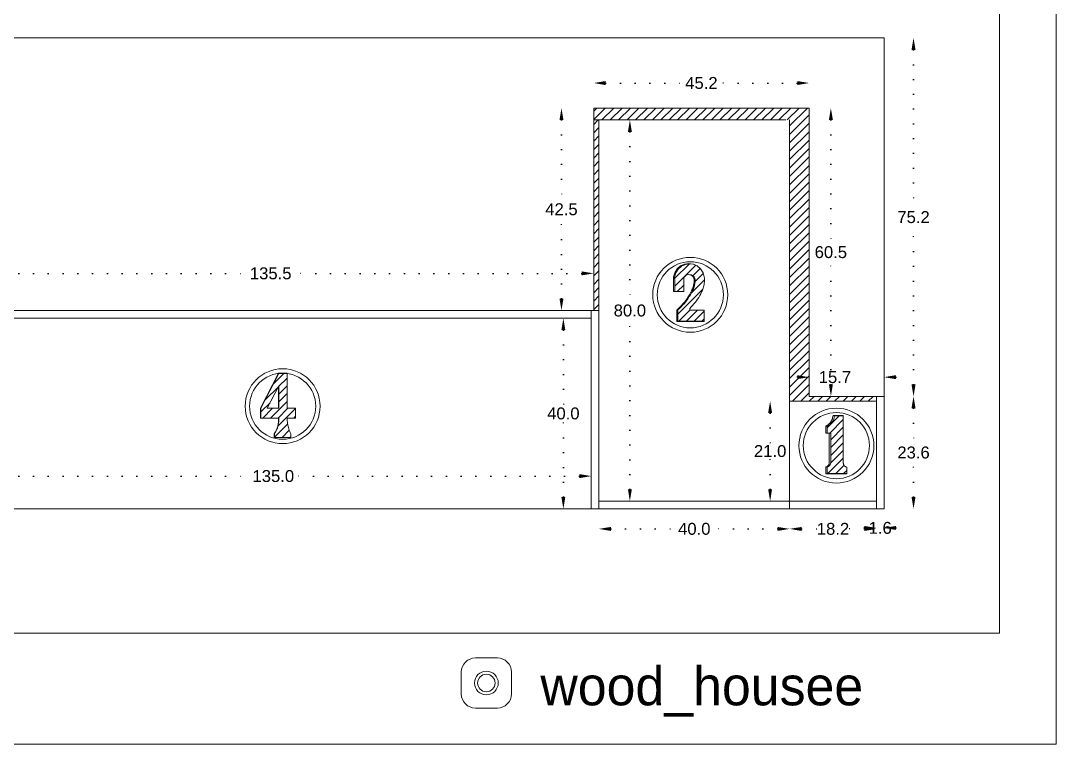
# Model space of a CAD drawing. Header units: inches. Extents: x 104 to 9740, y 936 to 6735.
# Drawn here: x 3100.3 to 3317.5, y 1988.3 to 2140.1 of the extents above; entities that cross this region are included whole.
import ezdxf

# ---------------------------------------------------------------- set-up
doc = ezdxf.new("R2010")
doc.units = ezdxf.units.IN
doc.header["$MEASUREMENT"] = 0
doc.linetypes.add('ACAD_ISO07W100', pattern=[3, 0, -3])
doc.styles.get("Standard").update_dxf_attribs({"font": 'arial.ttf'})
doc.dimstyles.new('Copy of Standard', dxfattribs={"dimtxt": 2.5, "dimasz": 2.5, "dimexe": 0.18, "dimexo": 0.0625, "dimgap": 0.09, "dimtad": 0, "dimtih": 1, "dimtoh": 1, "dimdec": 1, "dimzin": 0, "dimdsep": 46, "dimtxsty": 'Standard', "dimcen": 0.09, "dimse1": 1, "dimse2": 1, "dimadec": 0, "dimazin": 0, "dimtfac": 1, "dimtdec": 1, "dimtix": 1, "dimtofl": 0, "dimtmove": 0, "dimatfit": 3, "dimfxl": 1, "dimtolj": 1, "dimtzin": 0, "dimarcsym": 0})

# ---------------------------------------------------------------- blocks, each defined once
blk = doc.blocks.new('*D300')
at = {"color": 0, "linetype": 'ACAD_ISO07W100', "lineweight": -2, "transparency": 16777216}
for p, q in [((3287.59, 2134.01), (3287.59, 2100.28)), ((3287.59, 2063.81), (3287.59, 2097.54))]:
    blk.add_line(p, q, dxfattribs=at)
at = {"color": 0, "transparency": 16777216}
for points in [[(3287.17, 2134.01), (3288.01, 2134.01), (3287.59, 2136.51)], [(3287.17, 2063.81), (3288.01, 2063.81), (3287.59, 2061.31)]]:
    blk.add_solid(points, dxfattribs=at)
at = {"layer": 'Defpoints', "color": 0, "transparency": 16777216}
for p in [(3281.4, 2136.51), (3281.4, 2061.31), (3287.59, 2061.31)]:
    blk.add_point(p, dxfattribs=at)
at = {"color": 0, "lineweight": 20, "transparency": 16777216, "insert": (3287.59, 2098.91), "char_height": 2.5, "attachment_point": 5}
blk.add_mtext('\\A1;75.2', dxfattribs=at)
blk = doc.blocks.new('*D295')
at = {"color": 0, "linetype": 'ACAD_ISO07W100', "lineweight": -2, "transparency": 16777216}
for p, q in [((3263.2, 2065.33), (3260.7, 2065.33)), ((3283.9, 2065.33), (3286.4, 2065.33))]:
    blk.add_line(p, q, dxfattribs=at)
at = {"color": 0, "transparency": 16777216}
for points in [[(3263.2, 2065.75), (3263.2, 2064.92), (3265.7, 2065.33)], [(3283.9, 2065.75), (3283.9, 2064.92), (3281.4, 2065.33)]]:
    blk.add_solid(points, dxfattribs=at)
at = {"layer": 'Defpoints', "color": 0, "transparency": 16777216}
for p in [(3281.4, 2065.33), (3265.7, 2061.31), (3281.4, 2061.31)]:
    blk.add_point(p, dxfattribs=at)
at = {"color": 0, "lineweight": 20, "transparency": 16777216, "insert": (3271.1, 2065.33), "char_height": 2.5, "attachment_point": 5}
blk.add_mtext('\\A1;15.7', dxfattribs=at)
blk = doc.blocks.new('*D301')
at = {"color": 0, "linetype": 'ACAD_ISO07W100', "lineweight": -2, "transparency": 16777216}
for p, q in [((3270.25, 2119.31), (3270.25, 2092.93)), ((3270.25, 2063.81), (3270.25, 2090.19))]:
    blk.add_line(p, q, dxfattribs=at)
at = {"color": 0, "transparency": 16777216}
for points in [[(3269.84, 2119.31), (3270.67, 2119.31), (3270.25, 2121.81)], [(3269.84, 2063.81), (3270.67, 2063.81), (3270.25, 2061.31)]]:
    blk.add_solid(points, dxfattribs=at)
at = {"layer": 'Defpoints', "color": 0, "transparency": 16777216}
for p in [(3265.7, 2121.81), (3265.7, 2061.31), (3270.25, 2061.31)]:
    blk.add_point(p, dxfattribs=at)
at = {"color": 0, "lineweight": 20, "transparency": 16777216, "insert": (3270.25, 2091.56), "char_height": 2.5, "attachment_point": 5}
blk.add_mtext('\\A1;60.5', dxfattribs=at)
blk = doc.blocks.new('*D302')
at = {"color": 0, "linetype": 'ACAD_ISO07W100', "lineweight": -2, "transparency": 16777216}
for p, q in [((3223, 2127.06), (3239.72, 2127.06)), ((3263.2, 2127.06), (3246.47, 2127.06))]:
    blk.add_line(p, q, dxfattribs=at)
at = {"color": 0, "transparency": 16777216}
for points in [[(3223, 2127.47), (3223, 2126.64), (3220.5, 2127.06)], [(3263.2, 2127.47), (3263.2, 2126.64), (3265.7, 2127.06)]]:
    blk.add_solid(points, dxfattribs=at)
at = {"layer": 'Defpoints', "color": 0, "transparency": 16777216}
for p in [(3220.5, 2127.06), (3220.5, 2121.81), (3265.7, 2121.81)]:
    blk.add_point(p, dxfattribs=at)
at = {"color": 0, "lineweight": 20, "transparency": 16777216, "insert": (3243.1, 2127.06), "char_height": 2.5, "attachment_point": 5}
blk.add_mtext('\\A1;45.2', dxfattribs=at)
blk = doc.blocks.new('*D303')
at = {"color": 0, "linetype": 'ACAD_ISO07W100', "lineweight": -2, "transparency": 16777216}
for p, q in [((3213.74, 2119.31), (3213.74, 2101.93)), ((3213.74, 2081.81), (3213.74, 2099.19))]:
    blk.add_line(p, q, dxfattribs=at)
at = {"color": 0, "transparency": 16777216}
for points in [[(3213.33, 2119.31), (3214.16, 2119.31), (3213.74, 2121.81)], [(3213.33, 2081.81), (3214.16, 2081.81), (3213.74, 2079.31)]]:
    blk.add_solid(points, dxfattribs=at)
at = {"layer": 'Defpoints', "color": 0, "transparency": 16777216}
for p in [(3213.74, 2121.81), (3220.5, 2121.81), (3220.5, 2079.31)]:
    blk.add_point(p, dxfattribs=at)
at = {"color": 0, "lineweight": 20, "transparency": 16777216, "insert": (3213.74, 2100.56), "char_height": 2.5, "attachment_point": 5}
blk.add_mtext('\\A1;42.5', dxfattribs=at)
blk = doc.blocks.new('*D310')
at = {"color": 0, "linetype": 'ACAD_ISO07W100', "lineweight": -2, "transparency": 16777216}
for p, q in [((3087.5, 2087.11), (3148.55, 2087.11)), ((3218, 2087.11), (3156.95, 2087.11))]:
    blk.add_line(p, q, dxfattribs=at)
at = {"color": 0, "transparency": 16777216}
for points in [[(3087.5, 2087.53), (3087.5, 2086.7), (3085, 2087.11)], [(3218, 2087.53), (3218, 2086.7), (3220.5, 2087.11)]]:
    blk.add_solid(points, dxfattribs=at)
at = {"layer": 'Defpoints', "color": 0, "transparency": 16777216}
for p in [(3220.5, 2087.11), (3085, 2079.31), (3220.5, 2079.31)]:
    blk.add_point(p, dxfattribs=at)
at = {"color": 0, "lineweight": 20, "transparency": 16777216, "insert": (3152.75, 2087.11), "char_height": 2.5, "attachment_point": 5}
blk.add_mtext('\\A1;135.5', dxfattribs=at)
blk = doc.blocks.new('*D311')
at = {"color": 0, "linetype": 'ACAD_ISO07W100', "lineweight": -2, "transparency": 16777216}
for p, q in [((3228.09, 2116.81), (3228.09, 2080.68)), ((3228.09, 2041.81), (3228.09, 2077.94))]:
    blk.add_line(p, q, dxfattribs=at)
at = {"color": 0, "transparency": 16777216}
for points in [[(3227.68, 2116.81), (3228.51, 2116.81), (3228.09, 2119.31)], [(3227.68, 2041.81), (3228.51, 2041.81), (3228.09, 2039.31)]]:
    blk.add_solid(points, dxfattribs=at)
at = {"layer": 'Defpoints', "color": 0, "transparency": 16777216}
for p in [(3220.5, 2119.31), (3221.6, 2039.31), (3228.09, 2039.31)]:
    blk.add_point(p, dxfattribs=at)
at = {"color": 0, "lineweight": 20, "transparency": 16777216, "insert": (3228.09, 2079.31), "char_height": 2.5, "attachment_point": 5}
blk.add_mtext('\\A1;80.0', dxfattribs=at)
blk = doc.blocks.new('*D312')
at = {"color": 0, "linetype": 'ACAD_ISO07W100', "lineweight": -2, "transparency": 16777216}
for p, q in [((3224.1, 2033.49), (3238.22, 2033.49)), ((3259.1, 2033.49), (3244.98, 2033.49))]:
    blk.add_line(p, q, dxfattribs=at)
at = {"color": 0, "transparency": 16777216}
for points in [[(3224.1, 2033.9), (3224.1, 2033.07), (3221.6, 2033.49)], [(3259.1, 2033.9), (3259.1, 2033.07), (3261.6, 2033.49)]]:
    blk.add_solid(points, dxfattribs=at)
at = {"layer": 'Defpoints', "color": 0, "transparency": 16777216}
for p in [(3221.6, 2037.71), (3261.6, 2037.71), (3261.6, 2033.49)]:
    blk.add_point(p, dxfattribs=at)
at = {"color": 0, "lineweight": 20, "transparency": 16777216, "insert": (3241.6, 2033.49), "char_height": 2.5, "attachment_point": 5}
blk.add_mtext('\\A1;40.0', dxfattribs=at)
blk = doc.blocks.new('*D313')
at = {"color": 0, "linetype": 'ACAD_ISO07W100', "lineweight": -2, "transparency": 16777216}
for p, q in [((3264.1, 2033.49), (3267.49, 2033.49)), ((3277.3, 2033.49), (3273.9, 2033.49))]:
    blk.add_line(p, q, dxfattribs=at)
at = {"color": 0, "transparency": 16777216}
for points in [[(3264.1, 2033.9), (3264.1, 2033.07), (3261.6, 2033.49)], [(3277.3, 2033.9), (3277.3, 2033.07), (3279.8, 2033.49)]]:
    blk.add_solid(points, dxfattribs=at)
at = {"layer": 'Defpoints', "color": 0, "transparency": 16777216}
for p in [(3261.6, 2037.71), (3279.8, 2037.71), (3279.8, 2033.49)]:
    blk.add_point(p, dxfattribs=at)
at = {"color": 0, "lineweight": 20, "transparency": 16777216, "insert": (3270.7, 2033.49), "char_height": 2.5, "attachment_point": 5}
blk.add_mtext('\\A1;18.2', dxfattribs=at)
blk = doc.blocks.new('*D314')
at = {"color": 0, "linetype": 'ACAD_ISO07W100', "lineweight": -2, "transparency": 16777216}
for p, q in [((3277.3, 2033.69), (3274.8, 2033.69)), ((3283.9, 2033.69), (3286.4, 2033.69))]:
    blk.add_line(p, q, dxfattribs=at)
at = {"color": 0, "transparency": 16777216}
for points in [[(3277.3, 2034.11), (3277.3, 2033.28), (3279.8, 2033.69)], [(3283.9, 2034.11), (3283.9, 2033.28), (3281.4, 2033.69)]]:
    blk.add_solid(points, dxfattribs=at)
at = {"layer": 'Defpoints', "color": 0, "transparency": 16777216}
for p in [(3279.8, 2037.71), (3281.4, 2037.71), (3281.4, 2033.69)]:
    blk.add_point(p, dxfattribs=at)
at = {"color": 0, "lineweight": 20, "transparency": 16777216, "insert": (3280.6, 2033.69), "char_height": 2.5, "attachment_point": 5}
blk.add_mtext('\\A1;1.6', dxfattribs=at)
blk = doc.blocks.new('*D315')
at = {"color": 0, "linetype": 'ACAD_ISO07W100', "lineweight": -2, "transparency": 16777216}
for p, q in [((3287.59, 2058.81), (3287.59, 2050.88)), ((3287.59, 2040.21), (3287.59, 2048.14))]:
    blk.add_line(p, q, dxfattribs=at)
at = {"color": 0, "transparency": 16777216}
for points in [[(3287.17, 2058.81), (3288.01, 2058.81), (3287.59, 2061.31)], [(3287.17, 2040.21), (3288.01, 2040.21), (3287.59, 2037.71)]]:
    blk.add_solid(points, dxfattribs=at)
at = {"layer": 'Defpoints', "color": 0, "transparency": 16777216}
for p in [(3281.4, 2061.31), (3281.4, 2037.71), (3287.59, 2037.71)]:
    blk.add_point(p, dxfattribs=at)
at = {"color": 0, "lineweight": 20, "transparency": 16777216, "insert": (3287.59, 2049.51), "char_height": 2.5, "attachment_point": 5}
blk.add_mtext('\\A1;23.6', dxfattribs=at)
blk = doc.blocks.new('*D316')
at = {"color": 0, "linetype": 'ACAD_ISO07W100', "lineweight": -2, "transparency": 16777216}
for p, q in [((3257.51, 2057.81), (3257.51, 2051.18)), ((3257.51, 2041.81), (3257.51, 2048.44))]:
    blk.add_line(p, q, dxfattribs=at)
at = {"color": 0, "transparency": 16777216}
for points in [[(3257.09, 2057.81), (3257.92, 2057.81), (3257.51, 2060.31)], [(3257.09, 2041.81), (3257.92, 2041.81), (3257.51, 2039.31)]]:
    blk.add_solid(points, dxfattribs=at)
at = {"layer": 'Defpoints', "color": 0, "transparency": 16777216}
for p in [(3261.6, 2060.31), (3257.51, 2039.31), (3261.6, 2039.31)]:
    blk.add_point(p, dxfattribs=at)
at = {"color": 0, "lineweight": 20, "transparency": 16777216, "insert": (3257.51, 2049.81), "char_height": 2.5, "attachment_point": 5}
blk.add_mtext('\\A1;21.0', dxfattribs=at)
blk = doc.blocks.new('*D318')
at = {"color": 0, "linetype": 'ACAD_ISO07W100', "lineweight": -2, "transparency": 16777216}
for p, q in [((3087.5, 2044.57), (3149.11, 2044.57)), ((3217.5, 2044.57), (3157.48, 2044.57))]:
    blk.add_line(p, q, dxfattribs=at)
at = {"color": 0, "transparency": 16777216}
for points in [[(3087.5, 2044.98), (3087.5, 2044.15), (3085, 2044.57)], [(3217.5, 2044.98), (3217.5, 2044.15), (3220, 2044.57)]]:
    blk.add_solid(points, dxfattribs=at)
at = {"layer": 'Defpoints', "color": 0, "transparency": 16777216}
for p in [(3220, 2044.57), (3085, 2039.31), (3220, 2037.71)]:
    blk.add_point(p, dxfattribs=at)
at = {"color": 0, "lineweight": 20, "transparency": 16777216, "insert": (3153.3, 2044.57), "char_height": 2.5, "attachment_point": 5}
blk.add_mtext('\\A1;135.0', dxfattribs=at)
blk = doc.blocks.new('*D319')
at = {"color": 0, "linetype": 'ACAD_ISO07W100', "lineweight": -2, "transparency": 16777216}
for p, q in [((3214.14, 2075.21), (3214.14, 2059.08)), ((3214.14, 2040.21), (3214.14, 2056.34))]:
    blk.add_line(p, q, dxfattribs=at)
at = {"color": 0, "transparency": 16777216}
for points in [[(3213.72, 2075.21), (3214.55, 2075.21), (3214.14, 2077.71)], [(3213.72, 2040.21), (3214.55, 2040.21), (3214.14, 2037.71)]]:
    blk.add_solid(points, dxfattribs=at)
at = {"layer": 'Defpoints', "color": 0, "transparency": 16777216}
for p in [(3220, 2077.71), (3214.14, 2037.71), (3220, 2037.71)]:
    blk.add_point(p, dxfattribs=at)
at = {"color": 0, "lineweight": 20, "transparency": 16777216, "insert": (3214.14, 2057.71), "char_height": 2.5, "attachment_point": 5}
blk.add_mtext('\\A1;40.0', dxfattribs=at)

msp = doc.modelspace()

# ---------------------------------------------------------------- hatches: boundary and pattern name
at = {"lineweight": 20}
h = msp.add_hatch(dxfattribs=at)
h.set_pattern_fill('ANSI31', color=256, scale=10)
h.set_pattern_definition([(45, (1348.1297, -217.913), (-0.8838835, 0.8838835), [])])
h.paths.add_polyline_path([(3265.7, 2121.81), (3220.5, 2121.81), (3220.5, 2119.31), (3261.6, 2119.31), (3261.6, 2061.31), (3260.8, 2060.31), (3279.8, 2060.31), (3279.8, 2061.31), (3265.7, 2061.31)])
h = msp.add_hatch(dxfattribs=at)
h.set_pattern_fill('ANSI31', color=256, scale=10)
h.set_pattern_definition([(45, (1348.1297, 689.729), (-0.8838835, 0.8838835), [])])
h.paths.add_polyline_path([(3221.6, 2119.31), (3220.5, 2119.31), (3220.5, 2079.31), (3221.6, 2079.31)])
h = msp.add_hatch(dxfattribs=at)
h.set_pattern_fill('ANSI31', color=256, scale=9.218651)
h.set_pattern_definition([(45, (2511.7295, 2628.1323), (-0.8148213, 0.8148213), [])])
h.paths.add_polyline_path([(3243.69, 2079.41), (3240.65, 2079.41), (3240.65, 2079.76), (3240.96, 2080.06), (3241.26, 2080.37), (3241.54, 2080.69), (3241.81, 2081.02), (3242.07, 2081.36), (3242.31, 2081.72), (3242.54, 2082.08), (3242.76, 2082.45), (3242.95, 2082.83), (3243.13, 2083.22), (3243.3, 2083.62), (3243.36, 2083.77), (3243.45, 2084.02), (3243.53, 2084.27), (3243.6, 2084.53), (3243.65, 2084.79), (3243.69, 2085.05), (3243.72, 2085.31), (3243.73, 2085.58), (3243.73, 2085.84), (3243.72, 2086.1), (3243.69, 2086.37), (3243.43, 2087.26), (3242.93, 2088.05), (3242.23, 2088.67), (3241.47, 2089.02), (3240.67, 2089.13), (3239.76, 2089), (3238.92, 2088.61), (3238.23, 2088.01), (3237.73, 2087.23), (3237.48, 2086.34), (3237.49, 2085.42), (3237.49, 2083.29), (3239.39, 2083.29), (3239.39, 2086.08), (3239.57, 2086.42), (3239.81, 2086.66), (3240.12, 2086.81), (3240.46, 2086.87), (3240.67, 2086.83), (3240.8, 2086.81), (3240.81, 2086.81), (3241.01, 2086.78), (3241.31, 2086.63), (3241.56, 2086.39), (3241.72, 2086.09), (3241.78, 2085.75), (3241.78, 2085.54), (3241.77, 2085.32), (3241.75, 2085.11), (3241.72, 2084.89), (3241.68, 2084.68), (3241.62, 2084.47), (3241.56, 2084.27), (3241.49, 2084.06), (3241.41, 2083.86), (3241.32, 2083.67), (3241.22, 2083.44), (3241.01, 2083.03), (3240.79, 2082.63), (3240.55, 2082.23), (3240.3, 2081.85), (3240.03, 2081.47), (3239.75, 2081.1), (3239.46, 2080.75), (3239.15, 2080.41), (3238.83, 2080.07), (3238.5, 2079.75), (3238.16, 2079.45), (3238.16, 2077.09), (3243.69, 2077.09)])
h = msp.add_hatch(dxfattribs=at)
h.set_pattern_fill('ANSI31', color=256, scale=9.218651)
h.set_pattern_definition([(45, (2460.5335, 2604.7539), (-0.8148213, 0.8148213), [])])
h.paths.add_polyline_path([(3156.19, 2066.09), (3154.45, 2066.09), (3150.71, 2058.8), (3150.71, 2056.76), (3154.45, 2056.76), (3154.45, 2056.46), (3154.45, 2056.2), (3154.43, 2055.93), (3154.4, 2055.67), (3154.35, 2055.42), (3154.3, 2055.16), (3154.23, 2054.91), (3154.15, 2054.66), (3154.05, 2054.42), (3153.95, 2054.18), (3153.83, 2053.94), (3153.7, 2053.71), (3153.57, 2053.49), (3153.57, 2052.7), (3156.99, 2052.7), (3156.99, 2053.43), (3156.86, 2053.69), (3156.75, 2053.95), (3156.65, 2054.22), (3156.55, 2054.49), (3156.47, 2054.76), (3156.4, 2055.04), (3156.34, 2055.32), (3156.28, 2055.6), (3156.25, 2055.88), (3156.22, 2056.16), (3156.2, 2056.45), (3156.19, 2056.76), (3157.98, 2056.76), (3157.98, 2058.8), (3156.19, 2058.8)])
h.paths.add_polyline_path([(3154.4, 2063.37), (3154.45, 2063.33), (3154.45, 2058.8), (3154.4, 2058.8), (3152.02, 2058.8)], flags=16)
h = msp.add_hatch(dxfattribs=at)
h.set_pattern_fill('ANSI31', color=256, scale=9.218651)
h.set_pattern_definition([(45, (2523.6249, 2596.2712), (-0.8148213, 0.8148213), [])])
h.paths.add_polyline_path([(3273.39, 2046.52), (3273.3, 2046.56), (3273.22, 2046.62), (3273.14, 2046.68), (3273.07, 2046.75), (3273.01, 2046.83), (3272.96, 2046.92), (3272.92, 2047.01), (3272.89, 2047.1), (3272.87, 2047.2), (3272.86, 2047.3), (3272.86, 2057.23), (3271, 2057.23), (3270.97, 2057), (3270.93, 2056.77), (3270.86, 2056.54), (3270.77, 2056.33), (3270.67, 2056.12), (3270.54, 2055.92), (3270.41, 2055.73), (3270.25, 2055.56), (3270.08, 2055.4), (3269.9, 2055.25), (3269.7, 2055.12), (3269.5, 2055.01), (3269.5, 2053.61), (3269.9, 2053.61), (3270.21, 2053.58), (3270.21, 2047.34), (3270.2, 2047.25), (3270.18, 2047.15), (3270.14, 2047.06), (3270.1, 2046.97), (3270.05, 2046.89), (3269.99, 2046.81), (3269.92, 2046.74), (3269.85, 2046.68), (3269.77, 2046.62), (3269.68, 2046.58), (3269.59, 2046.54), (3269.5, 2046.52), (3269.5, 2045.09), (3273.58, 2045.09), (3273.58, 2046.47), (3273.49, 2046.49)])

# ---------------------------------------------------------------- linework, layer by layer
for p, q in [((3281.4, 2136.51), (2877, 2136.51)), ((3281.4, 2061.31), (3281.4, 2136.51)), ((3220.5, 2079.31), (3220.5, 2121.81)), ((3220.5, 2121.81), (3265.7, 2121.81)), ((3265.7, 2121.81), (3265.7, 2061.31)), ((3220.5, 2119.31), (3260.8, 2119.31)), ((3221.6, 2079.31), (3221.6, 2119.31)), ((3261.6, 2061.31), (3261.6, 2119.31)), ((3220.5, 2079.31), (3085, 2079.31)), ((3220, 2079.31), (3220, 2037.71)), ((3221.6, 2079.31), (3220.5, 2079.31)), ((3221.6, 2079.31), (3221.6, 2037.71)), ((3220, 2077.71), (3085, 2077.71)), ((3154.45, 2066.09), (3156.19, 2066.09)), ((3154.4, 2058.8), (3154.4, 2063.37)), ((3261.6, 2061.31), (3261.6, 2037.71)), ((3261.6, 2060.31), (3279.8, 2060.31)), ((3265.7, 2061.31), (3281.4, 2061.31)), ((3279.8, 2061.31), (3279.8, 2037.71)), ((3281.4, 2061.31), (3281.4, 2037.71)), ((3269.5, 2055.01), (3269.5, 2053.61)), ((3269.5, 2045.09), (3273.58, 2045.09)), ((3220, 2037.71), (3085, 2037.71)), ((3220, 2037.71), (3281.4, 2037.71)), ((3221.6, 2039.31), (3279.8, 2039.31))]:
    msp.add_line(p, q, dxfattribs=at)
for points in [[(2817.45, 2695.55), (2817.45, 1988.29), (3317.53, 1988.29), (3317.53, 2695.55)], [(2829.35, 2683.65), (2829.35, 2011.58), (3305.63, 2011.58), (3305.63, 2683.65)], [(3152.02, 2058.8), (3154.4, 2063.37), (3154.45, 2063.33), (3154.45, 2058.8), (3154.4, 2058.8)]]:
    msp.add_lwpolyline(points, close=True, dxfattribs=at)
for points in [[(3237.24, 2083.29), (3237.24, 2085.44), (3237.23, 2086.37), (3237.49, 2087.26), (3237.99, 2088.05), (3238.69, 2088.67), (3239.54, 2089.06), (3240.46, 2089.19), (3241.38, 2089.06), (3241.47, 2089.02), (3242.23, 2088.67), (3242.93, 2088.05), (3243.43, 2087.26), (3243.69, 2086.37), (3243.72, 2086.1), (3243.73, 2085.84), (3243.73, 2085.58), (3243.72, 2085.31), (3243.69, 2085.05), (3243.65, 2084.79), (3243.6, 2084.53), (3243.53, 2084.27), (3243.45, 2084.02), (3243.36, 2083.77), (3243.3, 2083.62), (3243.13, 2083.22), (3242.95, 2082.83), (3242.76, 2082.45), (3242.54, 2082.08), (3242.31, 2081.72), (3242.07, 2081.36), (3241.81, 2081.02), (3241.54, 2080.69), (3241.26, 2080.37), (3240.96, 2080.06), (3240.65, 2079.76), (3240.65, 2079.41), (3243.69, 2079.41), (3243.69, 2077.09), (3243.69, 2077.03), (3237.92, 2077.03)], [(3237.49, 2083.29), (3237.49, 2085.42), (3237.48, 2086.34), (3237.73, 2087.23), (3238.23, 2088.01), (3238.92, 2088.61), (3239.76, 2089), (3240.67, 2089.13), (3241.47, 2089.02)], [(3237.24, 2083.29), (3237.49, 2083.29), (3239.39, 2083.29), (3239.39, 2086.02), (3239.41, 2086.12), (3239.57, 2086.42), (3239.81, 2086.66), (3240.12, 2086.81), (3240.46, 2086.87), (3240.67, 2086.83), (3240.8, 2086.81), (3240.81, 2086.81)], [(3241.36, 2086.42), (3241.52, 2086.12), (3241.58, 2085.78), (3241.58, 2085.56), (3241.57, 2085.34), (3241.55, 2085.13), (3241.52, 2084.91), (3241.47, 2084.7), (3241.42, 2084.48), (3241.36, 2084.28), (3241.29, 2084.07), (3241.21, 2083.87), (3241.11, 2083.67), (3241.01, 2083.45), (3240.8, 2083.03), (3240.58, 2082.62), (3240.34, 2082.22), (3240.08, 2081.83), (3239.81, 2081.45), (3239.53, 2081.08), (3239.23, 2080.72), (3238.92, 2080.38), (3238.6, 2080.04), (3238.27, 2079.72), (3237.92, 2079.41), (3237.92, 2077.03), (3238.16, 2077.09), (3243.69, 2077.09)], [(3241.36, 2086.42), (3241.11, 2086.66), (3240.81, 2086.81), (3241.01, 2086.78), (3241.31, 2086.63), (3241.56, 2086.39), (3241.72, 2086.09), (3241.78, 2085.75), (3241.78, 2085.54), (3241.77, 2085.32), (3241.75, 2085.11), (3241.72, 2084.89), (3241.68, 2084.68), (3241.62, 2084.47), (3241.56, 2084.27), (3241.49, 2084.06), (3241.41, 2083.86), (3241.32, 2083.67), (3241.22, 2083.44), (3241.01, 2083.03), (3240.79, 2082.63), (3240.55, 2082.23), (3240.3, 2081.85), (3240.03, 2081.47), (3239.75, 2081.1), (3239.46, 2080.75), (3239.15, 2080.41), (3238.83, 2080.07), (3238.5, 2079.75), (3238.16, 2079.45)], [(3237.92, 2079.41), (3238.16, 2079.45), (3238.16, 2077.09)], [(3150.63, 2056.73), (3150.63, 2058.8), (3154.4, 2066.15)], [(3156.19, 2056.73), (3157.98, 2056.73), (3157.98, 2056.76), (3157.98, 2058.8), (3156.19, 2058.8), (3156.19, 2066.09), (3156.19, 2066.15), (3154.4, 2066.15), (3154.45, 2066.09), (3150.71, 2058.8), (3150.71, 2056.76)], [(3269.18, 2045.03), (3273.58, 2045.03), (3273.58, 2045.09), (3273.58, 2046.47), (3273.49, 2046.49), (3273.39, 2046.52), (3273.3, 2046.56), (3273.22, 2046.62), (3273.14, 2046.68), (3273.07, 2046.75), (3273.01, 2046.83), (3272.96, 2046.92), (3272.92, 2047.01), (3272.89, 2047.1), (3272.87, 2047.2), (3272.86, 2047.3), (3272.86, 2057.23), (3272.86, 2057.29), (3270.7, 2057.29), (3270.67, 2057.05), (3270.62, 2056.82), (3270.56, 2056.6), (3270.47, 2056.38), (3270.36, 2056.17), (3270.24, 2055.96), (3270.1, 2055.78), (3269.94, 2055.6), (3269.77, 2055.44), (3269.59, 2055.29), (3269.39, 2055.16), (3269.18, 2055.05), (3269.18, 2053.61), (3269.5, 2053.61), (3269.9, 2053.61), (3269.9, 2047.3), (3269.89, 2047.21), (3269.87, 2047.11), (3269.83, 2047.02), (3269.79, 2046.93), (3269.74, 2046.85), (3269.68, 2046.77), (3269.61, 2046.7), (3269.54, 2046.63), (3269.45, 2046.58), (3269.37, 2046.53), (3269.28, 2046.5), (3269.18, 2046.47), (3269.18, 2045.03), (3269.5, 2045.09), (3269.5, 2046.52), (3269.59, 2046.54), (3269.68, 2046.58), (3269.77, 2046.62), (3269.85, 2046.68), (3269.92, 2046.74), (3269.99, 2046.81), (3270.05, 2046.89), (3270.1, 2046.97), (3270.14, 2047.06), (3270.18, 2047.15), (3270.2, 2047.25), (3270.21, 2047.34), (3270.21, 2053.58), (3269.9, 2053.61)], [(3269.18, 2055.05), (3269.5, 2055.01), (3269.7, 2055.12), (3269.9, 2055.25), (3270.08, 2055.4), (3270.25, 2055.56), (3270.41, 2055.73), (3270.54, 2055.92), (3270.67, 2056.12), (3270.77, 2056.33), (3270.86, 2056.54), (3270.93, 2056.77), (3270.97, 2057), (3271, 2057.23)], [(3270.7, 2057.29), (3271, 2057.23), (3272.86, 2057.23)], [(3154.4, 2056.73), (3150.63, 2056.73), (3150.71, 2056.76), (3154.45, 2056.76)], [(3157.98, 2056.76), (3156.22, 2056.76), (3156.19, 2056.73), (3156.2, 2056.45), (3156.22, 2056.16), (3156.25, 2055.88), (3156.28, 2055.6), (3156.34, 2055.32), (3156.4, 2055.04), (3156.47, 2054.76), (3156.55, 2054.49), (3156.65, 2054.22), (3156.75, 2053.95), (3156.86, 2053.69), (3156.99, 2053.43), (3156.99, 2052.7), (3156.99, 2052.64), (3153.51, 2052.64), (3153.51, 2053.43), (3153.65, 2053.66), (3153.78, 2053.89), (3153.9, 2054.12), (3154, 2054.36), (3154.1, 2054.61), (3154.18, 2054.86), (3154.25, 2055.12), (3154.3, 2055.38), (3154.35, 2055.64), (3154.38, 2055.9), (3154.4, 2056.16), (3154.4, 2056.43)], [(3154.4, 2056.43), (3154.4, 2056.73), (3154.45, 2056.76), (3154.45, 2056.46), (3154.45, 2056.2), (3154.43, 2055.93), (3154.4, 2055.67), (3154.35, 2055.42), (3154.3, 2055.16), (3154.23, 2054.91), (3154.15, 2054.66), (3154.05, 2054.42), (3153.95, 2054.18), (3153.83, 2053.94), (3153.7, 2053.71), (3153.57, 2053.49), (3153.57, 2052.7)], [(3153.51, 2052.64), (3153.57, 2052.7), (3156.99, 2052.7)]]:
    msp.add_lwpolyline(points, dxfattribs=at)
msp.add_lwpolyline([(3195.69, 1995.89), (3200.29, 1995.89, 0.414214), (3203.25, 1998.85), (3203.25, 2003.45, 0.414214), (3200.29, 2006.41), (3195.69, 2006.41, 0.414214), (3192.73, 2003.45), (3192.73, 1998.85, 0.414214)], format="xyb", close=True, dxfattribs=at)
for centre, radius in [((3240.76, 2082.62), 7.86), ((3240.76, 2082.62), 6.94), ((3155.25, 2059.24), 7.86), ((3155.25, 2059.24), 6.94), ((3271.41, 2050.97), 7.86), ((3271.41, 2050.97), 6.94), ((3197.99, 2001.15), 2.49), ((3197.99, 2001.15), 1.83)]:
    msp.add_circle(centre, radius, dxfattribs=at)

# ---------------------------------------------------------------- texts
at = {"lineweight": 20, "insert": (3209.31, 2004.6), "char_height": 8.1327, "attachment_point": 1}
msp.add_mtext_dynamic_manual_height_columns('{\\fPlantagenet Cherokee|b0|i0|c0|p18;wood_housee}', width=1.593, gutter_width=40.17, heights=[0.251], dxfattribs=at)

# ---------------------------------------------------------------- dimensions: what is measured, and where the dimension line sits
at = {"lineweight": 20}
for base, p1, p2, picture, middle in [((3287.59, 2061.31), (3281.4, 2136.51), (3281.4, 2061.31), '*D300', (3287.59, 2098.91)), ((3228.09, 2039.31), (3220.5, 2119.31), (3221.6, 2039.31), '*D311', (3228.09, 2079.31)), ((3214.14, 2037.71), (3220, 2077.71), (3220, 2037.71), '*D319', (3214.14, 2057.71)), ((3287.59, 2037.71), (3281.4, 2061.31), (3281.4, 2037.71), '*D315', (3287.59, 2049.51))]:
    dim = msp.add_linear_dim(base=base, p1=p1, p2=p2, angle=90, dimstyle='Copy of Standard', dxfattribs=at)
    dim.commit()
    dim.dimension.update_dxf_attribs({"geometry": picture, "text_midpoint": middle})
for base, p1, p2, picture, middle in [((3220.5, 2127.06), (3265.7, 2121.81), (3220.5, 2121.81), '*D302', (3243.1, 2127.06)), ((3281.4, 2065.33), (3265.7, 2061.31), (3281.4, 2061.31), '*D295', (3271.1, 2065.33)), ((3220, 2044.57), (3085, 2039.31), (3220, 2037.71), '*D318', (3153.3, 2044.57))]:
    dim = msp.add_linear_dim(base=base, p1=p1, p2=p2, dimstyle='Copy of Standard', dxfattribs=at)
    dim.commit()
    dim.dimension.update_dxf_attribs({"geometry": picture, "text_midpoint": middle, "dimtype": 160})
for base, p1, p2, picture, middle in [((3213.74, 2121.81), (3220.5, 2079.31), (3220.5, 2121.81), '*D303', (3213.74, 2100.56)), ((3270.25, 2061.31), (3265.7, 2121.81), (3265.7, 2061.31), '*D301', (3270.25, 2091.56)), ((3257.51, 2039.31), (3261.6, 2060.31), (3261.6, 2039.31), '*D316', (3257.51, 2049.81))]:
    dim = msp.add_linear_dim(base=base, p1=p1, p2=p2, angle=90, dimstyle='Copy of Standard', dxfattribs=at)
    dim.commit()
    dim.dimension.update_dxf_attribs({"geometry": picture, "text_midpoint": middle, "dimtype": 160})
for base, p1, p2, picture, middle in [((3220.5, 2087.11), (3085, 2079.31), (3220.5, 2079.31), '*D310', (3152.75, 2087.11)), ((3261.6, 2033.49), (3221.6, 2037.71), (3261.6, 2037.71), '*D312', (3241.6, 2033.49)), ((3279.8, 2033.49), (3261.6, 2037.71), (3279.8, 2037.71), '*D313', (3270.7, 2033.49)), ((3281.4, 2033.69), (3279.8, 2037.71), (3281.4, 2037.71), '*D314', (3280.6, 2033.69))]:
    dim = msp.add_linear_dim(base=base, p1=p1, p2=p2, dimstyle='Copy of Standard', dxfattribs=at)
    dim.commit()
    dim.dimension.update_dxf_attribs({"geometry": picture, "text_midpoint": middle})

doc.saveas('drawing.dxf')
